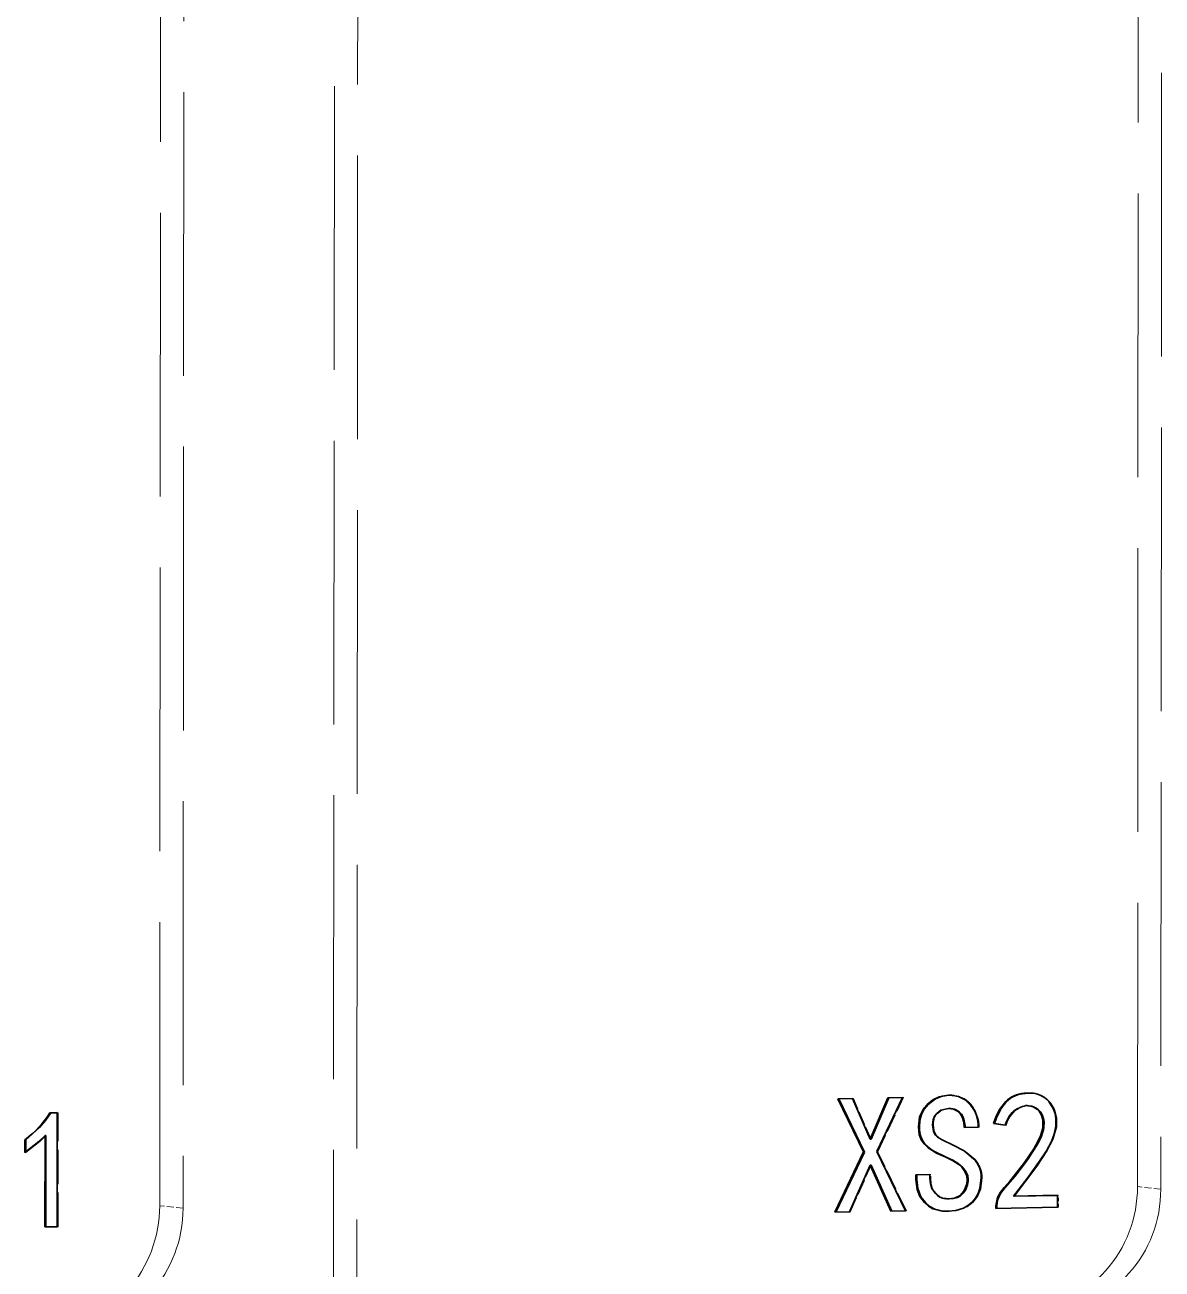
# Model space of a CAD drawing. Header units: millimetres. Extents: x -631 to 3210, y -446 to 2288.
# Drawn here: x 2869.4 to 2917.5, y 1168.2 to 1220.8 of the extents above; entities that cross this region are included whole.
import ezdxf

# ---------------------------------------------------------------- set-up
doc = ezdxf.new("R2010")
doc.units = ezdxf.units.MM
doc.linetypes.add('DASHED', pattern=[15, 12, -3])
doc.layers.get('0').update_dxf_attribs({"lineweight": 18})

msp = doc.modelspace()

# ---------------------------------------------------------------- linework, layer by layer
at = {"color": 7, "linetype": 'DASHED', "lineweight": 13}
for p, q in [((2916.462, 1171.699), (2916.518, 1248.913)), ((2916.462, 1171.699), (2916.518, 1248.913)), ((2917.504, 1248.804), (2917.449, 1171.59)), ((2917.504, 1248.804), (2917.449, 1171.59)), ((2875.113, 1170.89), (2875.169, 1248.104)), ((2875.113, 1170.89), (2875.169, 1248.104)), ((2876.155, 1247.995), (2876.1, 1170.781)), ((2876.155, 1247.995), (2876.1, 1170.781)), ((2882.52, 1248.248), (2882.412, 1098.415)), ((2882.52, 1248.248), (2882.412, 1098.415)), ((2883.399, 1098.306), (2883.506, 1248.139)), ((2883.399, 1098.306), (2883.506, 1248.139))]:
    msp.add_line(p, q, dxfattribs=at)
at = {"color": 7, "lineweight": 13, "ltscale": 0.000993254}
for p, q in [((2911.705, 1175.642), (2911.666, 1175.646)), ((2911.705, 1175.642), (2911.666, 1175.646)), ((2907.607, 1175.17), (2907.568, 1175.175)), ((2907.607, 1175.17), (2907.568, 1175.175)), ((2910.93, 1175.299), (2910.891, 1175.304)), ((2910.93, 1175.299), (2910.891, 1175.304)), ((2912.268, 1174.954), (2912.228, 1174.959)), ((2912.268, 1174.954), (2912.228, 1174.959)), ((2909.07, 1172.513), (2909.03, 1172.518)), ((2909.07, 1172.513), (2909.03, 1172.518)), ((2911.721, 1172.712), (2911.681, 1172.717)), ((2911.721, 1172.712), (2911.681, 1172.717)), ((2907.134, 1171.999), (2907.094, 1172.003)), ((2907.134, 1171.999), (2907.094, 1172.003)), ((2909.302, 1172.013), (2909.262, 1172.017)), ((2909.302, 1172.013), (2909.262, 1172.017)), ((2909.095, 1171.42), (2909.055, 1171.424)), ((2909.095, 1171.42), (2909.055, 1171.424)), ((2910.475, 1170.891), (2910.514, 1170.886)), ((2910.475, 1170.891), (2910.514, 1170.886))]:
    msp.add_line(p, q, dxfattribs=at)
at = {"color": 7, "linetype": 'DASHED', "lineweight": 13, "ltscale": 0.000991737}
for p, q in [((2912.084, 1175.642), (2912.045, 1175.646)), ((2912.084, 1175.642), (2912.045, 1175.646)), ((2912.169, 1175.63), (2912.13, 1175.634)), ((2912.169, 1175.63), (2912.13, 1175.634)), ((2906.568, 1175.467), (2906.529, 1175.471)), ((2906.568, 1175.467), (2906.529, 1175.471)), ((2911.782, 1175.12), (2911.742, 1175.124)), ((2911.782, 1175.12), (2911.742, 1175.124)), ((2908.013, 1174.793), (2907.974, 1174.798)), ((2908.013, 1174.793), (2907.974, 1174.798)), ((2911.266, 1174.885), (2911.226, 1174.89)), ((2911.266, 1174.885), (2911.226, 1174.89)), ((2912.938, 1174.999), (2912.899, 1175.003)), ((2912.938, 1174.999), (2912.899, 1175.003)), ((2913.046, 1174.247), (2913.007, 1174.251)), ((2913.046, 1174.247), (2913.007, 1174.251)), ((2869.451, 1173.142), (2869.412, 1173.146)), ((2869.451, 1173.142), (2869.412, 1173.146)), ((2905.483, 1173.173), (2905.443, 1173.177)), ((2905.483, 1173.173), (2905.443, 1173.177)), ((2909.586, 1172.86), (2909.547, 1172.865)), ((2909.586, 1172.86), (2909.547, 1172.865)), ((2907.728, 1172.207), (2907.688, 1172.211)), ((2907.728, 1172.207), (2907.688, 1172.211)), ((2907.727, 1172.038), (2907.688, 1172.043)), ((2907.727, 1172.038), (2907.688, 1172.043)), ((2909.856, 1172.085), (2909.896, 1172.081)), ((2909.856, 1172.085), (2909.896, 1172.081)), ((2909.508, 1171.035), (2909.468, 1171.039)), ((2909.508, 1171.035), (2909.468, 1171.039)), ((2913.121, 1171.33), (2913.082, 1171.334)), ((2913.121, 1171.33), (2913.082, 1171.334)), ((2903.7, 1170.613), (2903.661, 1170.617)), ((2903.7, 1170.613), (2903.661, 1170.617)), ((2906.655, 1170.676), (2906.694, 1170.671)), ((2906.655, 1170.676), (2906.694, 1170.671)), ((2908.501, 1170.65), (2908.461, 1170.655)), ((2908.501, 1170.65), (2908.461, 1170.655)), ((2910.514, 1170.774), (2910.475, 1170.778)), ((2910.514, 1170.774), (2910.475, 1170.778)), ((2913.121, 1170.825), (2913.081, 1170.829)), ((2913.121, 1170.825), (2913.081, 1170.829)), ((2870.301, 1169.988), (2870.261, 1169.992)), ((2870.301, 1169.988), (2870.261, 1169.992))]:
    msp.add_line(p, q, dxfattribs=at)
at = {"color": 7, "lineweight": 35, "ltscale": 0.00212}
msp.add_line((2912.046, 1175.646), (2912.13, 1175.634), dxfattribs=at)
msp.add_line((2912.046, 1175.646), (2912.13, 1175.634), dxfattribs=at)
at = {"color": 7, "linetype": 'DASHED', "lineweight": 13, "ltscale": 0.000506206}
msp.add_line((2912.084, 1175.642), (2912.064, 1175.644), dxfattribs=at)
msp.add_line((2912.084, 1175.642), (2912.064, 1175.644), dxfattribs=at)
at = {"color": 7, "linetype": 'DASHED', "lineweight": 13, "ltscale": 0.002138}
msp.add_line((2912.169, 1175.63), (2912.084, 1175.642), dxfattribs=at)
msp.add_line((2912.169, 1175.63), (2912.084, 1175.642), dxfattribs=at)
at = {"color": 7, "lineweight": 35, "ltscale": 0.015489}
for p, q in [((2903.793, 1175.418), (2904.412, 1175.43)), ((2903.793, 1175.418), (2904.412, 1175.43)), ((2904.28, 1170.629), (2903.661, 1170.617)), ((2904.28, 1170.629), (2903.661, 1170.617))]:
    msp.add_line(p, q, dxfattribs=at)
at = {"color": 7, "lineweight": 35, "ltscale": 0.062455}
for p, q in [((2904.875, 1173.166), (2903.793, 1175.418)), ((2904.875, 1173.166), (2903.793, 1175.418)), ((2903.832, 1175.413), (2904.915, 1173.162)), ((2903.832, 1175.413), (2904.915, 1173.162))]:
    msp.add_line(p, q, dxfattribs=at)
at = {"color": 7, "lineweight": 35, "ltscale": 0.000991821}
msp.add_line((2903.832, 1175.413), (2903.793, 1175.418), dxfattribs=at)
msp.add_line((2903.832, 1175.413), (2903.793, 1175.418), dxfattribs=at)
at = {"color": 7, "lineweight": 35, "ltscale": 0.014558}
msp.add_line((2904.415, 1175.425), (2903.832, 1175.413), dxfattribs=at)
msp.add_line((2904.415, 1175.425), (2903.832, 1175.413), dxfattribs=at)
at = {"color": 7, "lineweight": 35, "ltscale": 0.046997}
msp.add_line((2904.412, 1175.43), (2905.16, 1173.705), dxfattribs=at)
msp.add_line((2904.412, 1175.43), (2905.16, 1173.705), dxfattribs=at)
at = {"color": 7, "linetype": 'DASHED', "lineweight": 13, "ltscale": 0.000993254}
for p, q in [((2904.452, 1175.425), (2904.412, 1175.43)), ((2904.452, 1175.425), (2904.412, 1175.43)), ((2909.459, 1175.13), (2909.419, 1175.135)), ((2909.459, 1175.13), (2909.419, 1175.135)), ((2870.821, 1174.824), (2870.781, 1174.828)), ((2870.821, 1174.824), (2870.781, 1174.828)), ((2907.832, 1174.313), (2907.793, 1174.317)), ((2907.832, 1174.313), (2907.793, 1174.317)), ((2909.174, 1174.199), (2909.135, 1174.203)), ((2909.174, 1174.199), (2909.135, 1174.203)), ((2910.904, 1174.289), (2910.864, 1174.293)), ((2910.904, 1174.289), (2910.864, 1174.293)), ((2907.961, 1173.867), (2907.922, 1173.871)), ((2907.961, 1173.867), (2907.922, 1173.871)), ((2908.706, 1173.451), (2908.666, 1173.455)), ((2908.706, 1173.451), (2908.666, 1173.455)), ((2912.649, 1173.207), (2912.61, 1173.211)), ((2912.649, 1173.207), (2912.61, 1173.211)), ((2907.959, 1171.397), (2907.92, 1171.402)), ((2907.959, 1171.397), (2907.92, 1171.402)), ((2904.319, 1170.625), (2904.28, 1170.629)), ((2904.319, 1170.625), (2904.28, 1170.629)), ((2906.075, 1170.659), (2906.035, 1170.663)), ((2906.075, 1170.659), (2906.035, 1170.663)), ((2870.817, 1169.998), (2870.778, 1170.002)), ((2870.817, 1169.998), (2870.778, 1170.002))]:
    msp.add_line(p, q, dxfattribs=at)
at = {"color": 7, "linetype": 'DASHED', "lineweight": 13, "ltscale": 0.000932492}
msp.add_line((2904.452, 1175.425), (2904.415, 1175.425), dxfattribs=at)
msp.add_line((2904.452, 1175.425), (2904.415, 1175.425), dxfattribs=at)
at = {"color": 7, "linetype": 'DASHED', "lineweight": 13, "ltscale": 0.046997}
msp.add_line((2905.199, 1173.7), (2904.452, 1175.425), dxfattribs=at)
msp.add_line((2905.199, 1173.7), (2904.452, 1175.425), dxfattribs=at)
at = {"color": 7, "lineweight": 35, "ltscale": 0.047694}
for p, q in [((2905.16, 1173.705), (2905.909, 1175.459)), ((2905.16, 1173.705), (2905.909, 1175.459)), ((2905.949, 1175.455), (2905.199, 1173.7)), ((2905.949, 1175.455), (2905.199, 1173.7))]:
    msp.add_line(p, q, dxfattribs=at)
at = {"color": 7, "lineweight": 35, "ltscale": 0.063447}
msp.add_line((2906.529, 1175.471), (2905.443, 1173.177), dxfattribs=at)
msp.add_line((2906.529, 1175.471), (2905.443, 1173.177), dxfattribs=at)
at = {"color": 7, "linetype": 'DASHED', "lineweight": 13, "ltscale": 0.063447}
msp.add_line((2905.483, 1173.173), (2906.568, 1175.467), dxfattribs=at)
msp.add_line((2905.483, 1173.173), (2906.568, 1175.467), dxfattribs=at)
at = {"color": 7, "lineweight": 35, "ltscale": 0.015491}
for p, q in [((2905.909, 1175.459), (2906.529, 1175.471)), ((2905.909, 1175.459), (2906.529, 1175.471)), ((2906.655, 1170.676), (2906.035, 1170.663)), ((2906.655, 1170.676), (2906.035, 1170.663))]:
    msp.add_line(p, q, dxfattribs=at)
at = {"color": 7, "lineweight": 35, "ltscale": 0.000993254}
for p, q in [((2905.949, 1175.455), (2905.909, 1175.459)), ((2905.949, 1175.455), (2905.909, 1175.459)), ((2870.511, 1174.818), (2870.471, 1174.822)), ((2870.511, 1174.818), (2870.471, 1174.822)), ((2910.413, 1174.363), (2910.374, 1174.368)), ((2910.413, 1174.363), (2910.374, 1174.368)), ((2869.452, 1173.675), (2869.412, 1173.679)), ((2869.452, 1173.675), (2869.412, 1173.679)), ((2870.264, 1173.864), (2870.304, 1173.86)), ((2870.264, 1173.864), (2870.304, 1173.86)), ((2905.199, 1173.7), (2905.16, 1173.705)), ((2905.199, 1173.7), (2905.16, 1173.705)), ((2904.915, 1173.162), (2904.875, 1173.166)), ((2904.915, 1173.162), (2904.875, 1173.166)), ((2905.198, 1172.606), (2905.159, 1172.61)), ((2905.198, 1172.606), (2905.159, 1172.61)), ((2907.134, 1172.195), (2907.094, 1172.199)), ((2907.134, 1172.195), (2907.094, 1172.199)), ((2911.263, 1171.294), (2911.223, 1171.298)), ((2911.263, 1171.294), (2911.223, 1171.298))]:
    msp.add_line(p, q, dxfattribs=at)
at = {"color": 7, "lineweight": 35, "ltscale": 0.014441}
msp.add_line((2906.526, 1175.466), (2905.949, 1175.455), dxfattribs=at)
msp.add_line((2906.526, 1175.466), (2905.949, 1175.455), dxfattribs=at)
at = {"color": 7, "linetype": 'DASHED', "lineweight": 13, "ltscale": 0.001048}
msp.add_line((2906.568, 1175.467), (2906.526, 1175.466), dxfattribs=at)
msp.add_line((2906.568, 1175.467), (2906.526, 1175.466), dxfattribs=at)
at = {"color": 7, "lineweight": 13, "ltscale": 0.000991737}
for p, q in [((2908.504, 1175.561), (2908.465, 1175.565)), ((2908.504, 1175.561), (2908.465, 1175.565)), ((2907.239, 1174.217), (2907.199, 1174.222)), ((2907.239, 1174.217), (2907.199, 1174.222)), ((2912.502, 1174.516), (2912.463, 1174.521)), ((2912.502, 1174.516), (2912.463, 1174.521)), ((2912.405, 1173.839), (2912.366, 1173.844)), ((2912.405, 1173.839), (2912.366, 1173.844)), ((2907.49, 1173.486), (2907.45, 1173.491)), ((2907.49, 1173.486), (2907.45, 1173.491)), ((2908.394, 1172.937), (2908.355, 1172.941)), ((2908.394, 1172.937), (2908.355, 1172.941)), ((2910.87, 1171.658), (2910.831, 1171.662)), ((2910.87, 1171.658), (2910.831, 1171.662)), ((2908.501, 1171.184), (2908.462, 1171.188)), ((2908.501, 1171.184), (2908.462, 1171.188))]:
    msp.add_line(p, q, dxfattribs=at)
at = {"color": 7, "linetype": 'DASHED', "lineweight": 13, "ltscale": 0.001345}
msp.add_line((2908.703, 1175.552), (2908.65, 1175.558), dxfattribs=at)
at = {"color": 7, "lineweight": 35, "ltscale": 0.000963936}
msp.add_line((2908.688, 1175.554), (2908.65, 1175.558), dxfattribs=at)
at = {"color": 7, "linetype": 'DASHED', "lineweight": 13, "ltscale": 0.000380737}
msp.add_line((2908.703, 1175.552), (2908.688, 1175.554), dxfattribs=at)
at = {"color": 7, "linetype": 'DASHED', "lineweight": 13, "ltscale": 0.000288484}
msp.add_line((2908.703, 1175.552), (2908.692, 1175.553), dxfattribs=at)
msp.add_line((2908.703, 1175.552), (2908.692, 1175.553), dxfattribs=at)
at = {"color": 7, "lineweight": 35, "ltscale": 0.001041}
msp.add_line((2911.886, 1175.115), (2911.844, 1175.12), dxfattribs=at)
msp.add_line((2911.886, 1175.115), (2911.844, 1175.12), dxfattribs=at)
at = {"color": 7, "linetype": 'DASHED', "lineweight": 13, "ltscale": 0.000991821}
for p, q in [((2912.582, 1175.444), (2912.543, 1175.448)), ((2912.582, 1175.444), (2912.543, 1175.448)), ((2909.768, 1174.211), (2909.729, 1174.215)), ((2909.768, 1174.211), (2909.729, 1174.215))]:
    msp.add_line(p, q, dxfattribs=at)
at = {"color": 7, "lineweight": 35, "ltscale": 0.007745}
msp.add_line((2870.471, 1174.822), (2870.781, 1174.828), dxfattribs=at)
msp.add_line((2870.471, 1174.822), (2870.781, 1174.828), dxfattribs=at)
at = {"color": 7, "lineweight": 35, "ltscale": 0.006758}
msp.add_line((2870.781, 1174.823), (2870.511, 1174.818), dxfattribs=at)
msp.add_line((2870.781, 1174.823), (2870.511, 1174.818), dxfattribs=at)
at = {"color": 7, "lineweight": 35, "ltscale": 0.120652}
msp.add_line((2870.781, 1174.828), (2870.778, 1170.002), dxfattribs=at)
msp.add_line((2870.781, 1174.828), (2870.778, 1170.002), dxfattribs=at)
at = {"color": 7, "linetype": 'DASHED', "lineweight": 13, "ltscale": 0.000987428}
msp.add_line((2870.821, 1174.824), (2870.781, 1174.823), dxfattribs=at)
msp.add_line((2870.821, 1174.824), (2870.781, 1174.823), dxfattribs=at)
at = {"color": 7, "linetype": 'DASHED', "lineweight": 13, "ltscale": 0.120652}
msp.add_line((2870.817, 1169.998), (2870.821, 1174.824), dxfattribs=at)
msp.add_line((2870.817, 1169.998), (2870.821, 1174.824), dxfattribs=at)
at = {"color": 7, "lineweight": 35, "ltscale": 0.001015}
msp.add_line((2908.597, 1174.995), (2908.556, 1175), dxfattribs=at)
msp.add_line((2908.597, 1174.995), (2908.556, 1175), dxfattribs=at)
at = {"color": 7, "lineweight": 35, "ltscale": 0.000991737}
for p, q in [((2909.02, 1174.757), (2908.98, 1174.761)), ((2909.02, 1174.757), (2908.98, 1174.761)), ((2907.494, 1171.024), (2907.455, 1171.028)), ((2907.494, 1171.024), (2907.455, 1171.028))]:
    msp.add_line(p, q, dxfattribs=at)
at = {"color": 7, "lineweight": 35, "ltscale": 0.014845}
for p, q in [((2909.729, 1174.215), (2909.135, 1174.203)), ((2909.729, 1174.215), (2909.135, 1174.203)), ((2907.094, 1172.199), (2907.688, 1172.211)), ((2907.094, 1172.199), (2907.688, 1172.211))]:
    msp.add_line(p, q, dxfattribs=at)
at = {"color": 7, "linetype": 'DASHED', "lineweight": 13, "ltscale": 0.014844}
msp.add_line((2909.174, 1174.199), (2909.768, 1174.211), dxfattribs=at)
msp.add_line((2909.174, 1174.199), (2909.768, 1174.211), dxfattribs=at)
at = {"color": 7, "lineweight": 35, "ltscale": 0.0124}
msp.add_line((2910.864, 1174.293), (2910.374, 1174.368), dxfattribs=at)
msp.add_line((2910.864, 1174.293), (2910.374, 1174.368), dxfattribs=at)
at = {"color": 7, "lineweight": 35, "ltscale": 0.011414}
msp.add_line((2910.413, 1174.363), (2910.865, 1174.295), dxfattribs=at)
msp.add_line((2910.413, 1174.363), (2910.865, 1174.295), dxfattribs=at)
at = {"color": 7, "linetype": 'DASHED', "lineweight": 13, "ltscale": 0.000986207}
msp.add_line((2910.865, 1174.295), (2910.904, 1174.289), dxfattribs=at)
msp.add_line((2910.865, 1174.295), (2910.904, 1174.289), dxfattribs=at)
at = {"color": 7, "lineweight": 35, "ltscale": 0.013328}
msp.add_line((2869.412, 1173.146), (2869.412, 1173.679), dxfattribs=at)
msp.add_line((2869.412, 1173.146), (2869.412, 1173.679), dxfattribs=at)
at = {"color": 7, "lineweight": 35, "ltscale": 0.01256}
msp.add_line((2869.452, 1173.675), (2869.451, 1173.172), dxfattribs=at)
msp.add_line((2869.452, 1173.675), (2869.451, 1173.172), dxfattribs=at)
at = {"color": 7, "lineweight": 35, "ltscale": 0.096802}
for p, q in [((2870.261, 1169.992), (2870.264, 1173.864)), ((2870.261, 1169.992), (2870.264, 1173.864)), ((2870.304, 1173.86), (2870.301, 1169.988)), ((2870.304, 1173.86), (2870.301, 1169.988))]:
    msp.add_line(p, q, dxfattribs=at)
at = {"color": 7, "linetype": 'DASHED', "lineweight": 13, "ltscale": 0.000767519}
msp.add_line((2869.451, 1173.172), (2869.451, 1173.142), dxfattribs=at)
msp.add_line((2869.451, 1173.172), (2869.451, 1173.142), dxfattribs=at)
at = {"color": 7, "lineweight": 35, "ltscale": 0.070593}
msp.add_line((2903.661, 1170.617), (2904.875, 1173.166), dxfattribs=at)
msp.add_line((2903.661, 1170.617), (2904.875, 1173.166), dxfattribs=at)
at = {"color": 7, "lineweight": 35, "ltscale": 0.070594}
msp.add_line((2904.915, 1173.162), (2903.7, 1170.613), dxfattribs=at)
msp.add_line((2904.915, 1173.162), (2903.7, 1170.613), dxfattribs=at)
at = {"color": 7, "lineweight": 35, "ltscale": 0.069485}
msp.add_line((2905.443, 1173.177), (2906.655, 1170.676), dxfattribs=at)
msp.add_line((2905.443, 1173.177), (2906.655, 1170.676), dxfattribs=at)
at = {"color": 7, "linetype": 'DASHED', "lineweight": 13, "ltscale": 0.069485}
msp.add_line((2906.694, 1170.671), (2905.483, 1173.173), dxfattribs=at)
msp.add_line((2906.694, 1170.671), (2905.483, 1173.173), dxfattribs=at)
at = {"color": 7, "lineweight": 35, "ltscale": 0.054187}
msp.add_line((2905.159, 1172.61), (2904.28, 1170.629), dxfattribs=at)
msp.add_line((2905.159, 1172.61), (2904.28, 1170.629), dxfattribs=at)
at = {"color": 7, "linetype": 'DASHED', "lineweight": 13, "ltscale": 0.054187}
msp.add_line((2904.319, 1170.625), (2905.198, 1172.606), dxfattribs=at)
msp.add_line((2904.319, 1170.625), (2905.198, 1172.606), dxfattribs=at)
at = {"color": 7, "lineweight": 35, "ltscale": 0.053375}
for p, q in [((2906.035, 1170.663), (2905.159, 1172.61)), ((2906.035, 1170.663), (2905.159, 1172.61)), ((2905.198, 1172.606), (2906.075, 1170.659)), ((2905.198, 1172.606), (2906.075, 1170.659))]:
    msp.add_line(p, q, dxfattribs=at)
at = {"color": 7, "lineweight": 35, "ltscale": 0.00491}
for p, q in [((2907.094, 1172.003), (2907.094, 1172.199)), ((2907.094, 1172.003), (2907.094, 1172.199)), ((2907.134, 1172.195), (2907.134, 1171.999)), ((2907.134, 1172.195), (2907.134, 1171.999))]:
    msp.add_line(p, q, dxfattribs=at)
at = {"color": 7, "lineweight": 35, "ltscale": 0.013858}
msp.add_line((2907.688, 1172.206), (2907.134, 1172.195), dxfattribs=at)
msp.add_line((2907.688, 1172.206), (2907.134, 1172.195), dxfattribs=at)
at = {"color": 7, "lineweight": 35, "ltscale": 0.004209}
msp.add_line((2907.688, 1172.211), (2907.688, 1172.043), dxfattribs=at)
msp.add_line((2907.688, 1172.211), (2907.688, 1172.043), dxfattribs=at)
at = {"color": 7, "linetype": 'DASHED', "lineweight": 13, "ltscale": 0.000985917}
msp.add_line((2907.728, 1172.207), (2907.688, 1172.206), dxfattribs=at)
msp.add_line((2907.728, 1172.207), (2907.688, 1172.206), dxfattribs=at)
at = {"color": 7, "linetype": 'DASHED', "lineweight": 13, "ltscale": 0.004209}
msp.add_line((2907.727, 1172.038), (2907.728, 1172.207), dxfattribs=at)
msp.add_line((2907.727, 1172.038), (2907.728, 1172.207), dxfattribs=at)
at = {"color": 7, "linetype": 'DASHED', "lineweight": 13, "ltscale": 0.024812}
for p, q in [((2917.449, 1171.59), (2916.462, 1171.699)), ((2917.449, 1171.59), (2916.462, 1171.699)), ((2876.1, 1170.781), (2875.113, 1170.89)), ((2876.1, 1170.781), (2875.113, 1170.89))]:
    msp.add_line(p, q, dxfattribs=at)
at = {"color": 7, "lineweight": 35, "ltscale": 0.000927284}
msp.add_line((2908.377, 1171.189), (2908.34, 1171.193), dxfattribs=at)
msp.add_line((2908.377, 1171.189), (2908.34, 1171.193), dxfattribs=at)
at = {"color": 7, "lineweight": 35, "ltscale": 0.046469}
msp.add_line((2911.223, 1171.298), (2913.082, 1171.334), dxfattribs=at)
msp.add_line((2911.223, 1171.298), (2913.082, 1171.334), dxfattribs=at)
at = {"color": 7, "lineweight": 35, "ltscale": 0.045481}
msp.add_line((2913.082, 1171.329), (2911.263, 1171.294), dxfattribs=at)
msp.add_line((2913.082, 1171.329), (2911.263, 1171.294), dxfattribs=at)
at = {"color": 7, "lineweight": 35, "ltscale": 0.012626}
msp.add_line((2913.082, 1171.334), (2913.081, 1170.829), dxfattribs=at)
msp.add_line((2913.082, 1171.334), (2913.081, 1170.829), dxfattribs=at)
at = {"color": 7, "linetype": 'DASHED', "lineweight": 13, "ltscale": 0.000985902}
msp.add_line((2913.121, 1171.33), (2913.082, 1171.329), dxfattribs=at)
msp.add_line((2913.121, 1171.33), (2913.082, 1171.329), dxfattribs=at)
at = {"color": 7, "linetype": 'DASHED', "lineweight": 13, "ltscale": 0.012626}
msp.add_line((2913.121, 1170.825), (2913.121, 1171.33), dxfattribs=at)
msp.add_line((2913.121, 1170.825), (2913.121, 1171.33), dxfattribs=at)
at = {"color": 7, "linetype": 'DASHED', "lineweight": 13, "ltscale": 0.015491}
msp.add_line((2903.7, 1170.613), (2904.319, 1170.625), dxfattribs=at)
msp.add_line((2903.7, 1170.613), (2904.319, 1170.625), dxfattribs=at)
at = {"color": 7, "linetype": 'DASHED', "lineweight": 13, "ltscale": 0.015489}
msp.add_line((2906.075, 1170.659), (2906.694, 1170.671), dxfattribs=at)
msp.add_line((2906.075, 1170.659), (2906.694, 1170.671), dxfattribs=at)
at = {"color": 7, "linetype": 'DASHED', "lineweight": 13, "ltscale": 0.000660203}
msp.add_line((2908.23, 1170.662), (2908.204, 1170.664), dxfattribs=at)
msp.add_line((2908.23, 1170.662), (2908.204, 1170.664), dxfattribs=at)
at = {"color": 7, "lineweight": 35, "ltscale": 0.002806}
for p, q in [((2910.475, 1170.778), (2910.475, 1170.891)), ((2910.475, 1170.778), (2910.475, 1170.891)), ((2910.514, 1170.886), (2910.514, 1170.774)), ((2910.514, 1170.886), (2910.514, 1170.774))]:
    msp.add_line(p, q, dxfattribs=at)
at = {"color": 7, "lineweight": 35, "ltscale": 0.065184}
msp.add_line((2913.081, 1170.829), (2910.475, 1170.778), dxfattribs=at)
msp.add_line((2913.081, 1170.829), (2910.475, 1170.778), dxfattribs=at)
at = {"color": 7, "linetype": 'DASHED', "lineweight": 13, "ltscale": 0.065184}
msp.add_line((2910.514, 1170.774), (2913.121, 1170.825), dxfattribs=at)
msp.add_line((2910.514, 1170.774), (2913.121, 1170.825), dxfattribs=at)
at = {"color": 7, "lineweight": 35, "ltscale": 0.012907}
msp.add_line((2870.778, 1170.002), (2870.261, 1169.992), dxfattribs=at)
msp.add_line((2870.778, 1170.002), (2870.261, 1169.992), dxfattribs=at)
at = {"color": 7, "linetype": 'DASHED', "lineweight": 13, "ltscale": 0.012908}
msp.add_line((2870.301, 1169.988), (2870.817, 1169.998), dxfattribs=at)
msp.add_line((2870.301, 1169.988), (2870.817, 1169.998), dxfattribs=at)
at = {"color": 7, "lineweight": 35}
for points in [[(2907.199, 1174.222), (2907.25, 1174.644), (2907.43, 1175.021), (2907.568, 1175.175)], [(2907.199, 1174.222), (2907.25, 1174.644), (2907.43, 1175.021), (2907.568, 1175.175)], [(2907.607, 1175.17), (2907.438, 1174.972), (2907.323, 1174.745), (2907.258, 1174.49), (2907.239, 1174.217)], [(2907.607, 1175.17), (2907.438, 1174.972), (2907.323, 1174.745), (2907.258, 1174.49), (2907.239, 1174.217)], [(2907.568, 1175.175), (2907.808, 1175.365), (2908.077, 1175.497), (2908.465, 1175.565)], [(2907.568, 1175.175), (2907.808, 1175.365), (2908.077, 1175.497), (2908.465, 1175.565)], [(2908.504, 1175.561), (2908.201, 1175.519), (2907.925, 1175.407), (2907.607, 1175.17)], [(2908.504, 1175.561), (2908.201, 1175.519), (2907.925, 1175.407), (2907.607, 1175.17)], [(2908.649, 1175.558), (2908.89, 1175.511), (2909.182, 1175.368), (2909.419, 1175.135)], [(2908.649, 1175.558), (2908.89, 1175.511), (2909.182, 1175.368), (2909.419, 1175.135)], [(2910.374, 1174.368), (2910.485, 1174.676), (2910.63, 1174.967), (2910.891, 1175.304)], [(2910.374, 1174.368), (2910.485, 1174.676), (2910.63, 1174.967), (2910.891, 1175.304)], [(2910.93, 1175.299), (2910.69, 1174.995), (2910.5, 1174.612), (2910.413, 1174.363)], [(2910.93, 1175.299), (2910.69, 1174.995), (2910.5, 1174.612), (2910.413, 1174.363)], [(2912.543, 1175.448), (2912.711, 1175.296), (2912.899, 1175.003)], [(2912.543, 1175.448), (2912.711, 1175.296), (2912.899, 1175.003)], [(2870.511, 1174.818), (2870.285, 1174.494), (2870.031, 1174.197), (2869.452, 1173.675)], [(2870.511, 1174.818), (2870.285, 1174.494), (2870.031, 1174.197), (2869.452, 1173.675)], [(2907.974, 1174.798), (2907.876, 1174.677), (2907.817, 1174.53), (2907.793, 1174.317)], [(2907.974, 1174.798), (2907.876, 1174.677), (2907.817, 1174.53), (2907.793, 1174.317)], [(2908.464, 1175.004), (2908.152, 1174.929), (2907.974, 1174.798)], [(2908.464, 1175.004), (2908.152, 1174.929), (2907.974, 1174.798)], [(2912.463, 1174.521), (2912.407, 1174.72), (2912.3, 1174.891), (2912.228, 1174.959)], [(2912.463, 1174.521), (2912.407, 1174.72), (2912.3, 1174.891), (2912.228, 1174.959)], [(2912.268, 1174.954), (2912.373, 1174.846), (2912.448, 1174.713), (2912.502, 1174.516)], [(2912.268, 1174.954), (2912.373, 1174.846), (2912.448, 1174.713), (2912.502, 1174.516)], [(2912.899, 1175.003), (2912.977, 1174.789), (2913.012, 1174.56), (2913.007, 1174.251)], [(2912.899, 1175.003), (2912.977, 1174.789), (2913.012, 1174.56), (2913.007, 1174.251)], [(2907.45, 1173.491), (2907.32, 1173.683), (2907.237, 1173.904), (2907.199, 1174.222)], [(2907.45, 1173.491), (2907.32, 1173.683), (2907.237, 1173.904), (2907.199, 1174.222)], [(2907.793, 1174.317), (2907.83, 1174.032), (2907.922, 1173.871)], [(2907.793, 1174.317), (2907.83, 1174.032), (2907.922, 1173.871)], [(2912.366, 1173.844), (2912.457, 1174.176), (2912.463, 1174.521)], [(2912.366, 1173.844), (2912.457, 1174.176), (2912.463, 1174.521)], [(2913.007, 1174.251), (2912.939, 1173.92), (2912.82, 1173.605), (2912.61, 1173.211)], [(2913.007, 1174.251), (2912.939, 1173.92), (2912.82, 1173.605), (2912.61, 1173.211)], [(2870.264, 1173.864), (2869.998, 1173.6), (2869.412, 1173.146)], [(2870.264, 1173.864), (2869.998, 1173.6), (2869.412, 1173.146)], [(2907.922, 1173.871), (2908.008, 1173.795), (2908.203, 1173.672), (2908.666, 1173.455)], [(2907.922, 1173.871), (2908.008, 1173.795), (2908.203, 1173.672), (2908.666, 1173.455)], [(2911.681, 1172.717), (2912.074, 1173.294), (2912.254, 1173.602), (2912.366, 1173.844)], [(2911.681, 1172.717), (2912.074, 1173.294), (2912.254, 1173.602), (2912.366, 1173.844)], [(2912.405, 1173.839), (2912.261, 1173.538), (2911.833, 1172.87), (2911.721, 1172.712)], [(2912.405, 1173.839), (2912.261, 1173.538), (2911.833, 1172.87), (2911.721, 1172.712)], [(2908.355, 1172.941), (2907.97, 1173.118), (2907.608, 1173.342), (2907.45, 1173.491)], [(2908.355, 1172.941), (2907.97, 1173.118), (2907.608, 1173.342), (2907.45, 1173.491)], [(2907.49, 1173.486), (2907.673, 1173.318), (2907.82, 1173.219), (2908.394, 1172.937)], [(2907.49, 1173.486), (2907.673, 1173.318), (2907.82, 1173.219), (2908.394, 1172.937)], [(2908.666, 1173.455), (2909.134, 1173.207), (2909.547, 1172.865)], [(2908.666, 1173.455), (2909.134, 1173.207), (2909.547, 1172.865)], [(2912.61, 1173.211), (2912.353, 1172.819), (2911.798, 1172.047), (2911.223, 1171.298)], [(2912.61, 1173.211), (2912.353, 1172.819), (2911.798, 1172.047), (2911.223, 1171.298)], [(2909.03, 1172.518), (2908.911, 1172.628), (2908.643, 1172.804), (2908.355, 1172.941)], [(2909.03, 1172.518), (2908.911, 1172.628), (2908.643, 1172.804), (2908.355, 1172.941)], [(2908.394, 1172.937), (2908.65, 1172.816), (2908.88, 1172.677), (2909.07, 1172.513)], [(2908.394, 1172.937), (2908.65, 1172.816), (2908.88, 1172.677), (2909.07, 1172.513)], [(2909.262, 1172.017), (2909.236, 1172.187), (2909.166, 1172.342), (2909.03, 1172.518)], [(2909.262, 1172.017), (2909.236, 1172.187), (2909.166, 1172.342), (2909.03, 1172.518)], [(2909.07, 1172.513), (2909.201, 1172.343), (2909.282, 1172.16), (2909.302, 1172.013)], [(2909.07, 1172.513), (2909.201, 1172.343), (2909.282, 1172.16), (2909.302, 1172.013)], [(2910.831, 1171.662), (2911.07, 1171.929), (2911.681, 1172.717)], [(2910.831, 1171.662), (2911.07, 1171.929), (2911.681, 1172.717)], [(2911.721, 1172.712), (2911.277, 1172.126), (2910.87, 1171.658)], [(2911.721, 1172.712), (2911.277, 1172.126), (2910.87, 1171.658)], [(2907.455, 1171.028), (2907.263, 1171.275), (2907.144, 1171.572), (2907.094, 1172.003)], [(2907.455, 1171.028), (2907.263, 1171.275), (2907.144, 1171.572), (2907.094, 1172.003)], [(2907.134, 1171.999), (2907.173, 1171.613), (2907.305, 1171.265), (2907.494, 1171.024)], [(2907.134, 1171.999), (2907.173, 1171.613), (2907.305, 1171.265), (2907.494, 1171.024)], [(2907.688, 1172.043), (2907.705, 1171.829), (2907.763, 1171.626), (2907.92, 1171.402)], [(2907.688, 1172.043), (2907.705, 1171.829), (2907.763, 1171.626), (2907.92, 1171.402)], [(2909.856, 1172.085), (2909.802, 1171.626), (2909.725, 1171.409), (2909.613, 1171.211), (2909.468, 1171.039)], [(2909.856, 1172.085), (2909.802, 1171.626), (2909.725, 1171.409), (2909.613, 1171.211), (2909.468, 1171.039)], [(2908.462, 1171.188), (2908.72, 1171.217), (2908.959, 1171.327), (2909.055, 1171.424)], [(2908.462, 1171.188), (2908.72, 1171.217), (2908.959, 1171.327), (2909.055, 1171.424)], [(2909.095, 1171.42), (2908.984, 1171.311), (2908.846, 1171.239), (2908.68, 1171.198), (2908.501, 1171.184)], [(2909.095, 1171.42), (2908.984, 1171.311), (2908.846, 1171.239), (2908.68, 1171.198), (2908.501, 1171.184)], [(2910.475, 1170.891), (2910.543, 1171.234), (2910.667, 1171.463), (2910.831, 1171.662)], [(2910.475, 1170.891), (2910.543, 1171.234), (2910.667, 1171.463), (2910.831, 1171.662)], [(2910.87, 1171.658), (2910.672, 1171.407), (2910.547, 1171.128), (2910.514, 1170.886)], [(2910.87, 1171.658), (2910.672, 1171.407), (2910.547, 1171.128), (2910.514, 1170.886)], [(2908.204, 1170.664), (2907.813, 1170.761), (2907.62, 1170.872), (2907.455, 1171.028)], [(2908.204, 1170.664), (2907.813, 1170.761), (2907.62, 1170.872), (2907.455, 1171.028)], [(2907.494, 1171.024), (2907.675, 1170.856), (2907.891, 1170.741), (2908.23, 1170.662)], [(2907.494, 1171.024), (2907.675, 1170.856), (2907.891, 1170.741), (2908.23, 1170.662)], [(2909.468, 1171.039), (2909.294, 1170.895), (2909.1, 1170.785), (2908.786, 1170.687), (2908.461, 1170.655)], [(2909.468, 1171.039), (2909.294, 1170.895), (2909.1, 1170.785), (2908.786, 1170.687), (2908.461, 1170.655)]]:
    msp.add_lwpolyline(points, dxfattribs=at)
at = {"color": 7, "linetype": 'DASHED', "lineweight": 13}
for points in [[(2912.938, 1174.999), (2912.801, 1175.229), (2912.582, 1175.444)], [(2912.938, 1174.999), (2912.801, 1175.229), (2912.582, 1175.444)], [(2908.013, 1174.793), (2908.128, 1174.889), (2908.27, 1174.958), (2908.504, 1175)], [(2908.013, 1174.793), (2908.128, 1174.889), (2908.27, 1174.958), (2908.504, 1175)], [(2913.046, 1174.247), (2913.047, 1174.603), (2912.967, 1174.935), (2912.938, 1174.999)], [(2913.046, 1174.247), (2913.047, 1174.603), (2912.967, 1174.935), (2912.938, 1174.999)], [(2907.961, 1173.867), (2907.858, 1174.068), (2907.832, 1174.313)], [(2907.961, 1173.867), (2907.858, 1174.068), (2907.832, 1174.313)], [(2912.649, 1173.207), (2912.9, 1173.695), (2913.037, 1174.17), (2913.046, 1174.247)], [(2912.649, 1173.207), (2912.9, 1173.695), (2913.037, 1174.17), (2913.046, 1174.247)], [(2869.451, 1173.142), (2870.047, 1173.605), (2870.304, 1173.86)], [(2869.451, 1173.142), (2870.047, 1173.605), (2870.304, 1173.86)], [(2908.706, 1173.451), (2908.256, 1173.66), (2908.08, 1173.767), (2907.961, 1173.867)], [(2908.706, 1173.451), (2908.256, 1173.66), (2908.08, 1173.767), (2907.961, 1173.867)], [(2909.586, 1172.86), (2909.192, 1173.19), (2908.706, 1173.451)], [(2909.586, 1172.86), (2909.192, 1173.19), (2908.706, 1173.451)], [(2911.263, 1171.294), (2912.215, 1172.561), (2912.649, 1173.207)], [(2911.263, 1171.294), (2912.215, 1172.561), (2912.649, 1173.207)], [(2907.959, 1171.397), (2907.857, 1171.517), (2907.786, 1171.663), (2907.741, 1171.843), (2907.727, 1172.038)], [(2907.959, 1171.397), (2907.857, 1171.517), (2907.786, 1171.663), (2907.741, 1171.843), (2907.727, 1172.038)], [(2909.508, 1171.035), (2909.706, 1171.291), (2909.833, 1171.593), (2909.896, 1172.081)], [(2909.508, 1171.035), (2909.706, 1171.291), (2909.833, 1171.593), (2909.896, 1172.081)], [(2908.501, 1170.65), (2908.901, 1170.7), (2909.258, 1170.842), (2909.508, 1171.035)], [(2908.501, 1170.65), (2908.901, 1170.7), (2909.258, 1170.842), (2909.508, 1171.035)]]:
    msp.add_lwpolyline(points, dxfattribs=at)
at = {"color": 7, "lineweight": 35}
for centre, radius, start, end in [((2911.74, 1174.427), 1.22, 93.4523, 134.0786), ((2911.74, 1174.427), 1.22, 93.4523, 134.0786), ((2911.778, 1174.424), 1.219, 93.4264, 134.0997), ((2911.778, 1174.424), 1.219, 93.4264, 134.0997), ((2911.858, 1173.661), 1.994, 84.6124, 95.5377), ((2911.858, 1173.661), 1.994, 84.6124, 95.5377), ((2911.9, 1173.617), 2.034, 85.3591, 95.4764), ((2911.9, 1173.617), 2.034, 85.3591, 95.4764), ((2911.915, 1174.616), 1.041, 52.9834, 78.1184), ((2911.915, 1174.616), 1.041, 52.9834, 78.1184), ((2908.499, 1174.024), 1.541, 84.3953, 91.2641), ((2908.499, 1174.024), 1.541, 84.3953, 91.2641), ((2908.538, 1174.016), 1.545, 84.2954, 91.2518), ((2908.538, 1174.016), 1.545, 84.2954, 91.2518), ((2908.227, 1174.221), 1.502, 359.7559, 37.4495), ((2908.227, 1174.221), 1.502, 359.7559, 37.4495), ((2911.982, 1173.919), 1.229, 101.2644, 127.9355), ((2911.982, 1173.919), 1.229, 101.2644, 127.9355), ((2911.76, 1174.335), 0.789, 83.8559, 91.2528), ((2911.76, 1174.335), 0.789, 83.8559, 91.2528), ((2911.757, 1174.379), 0.747, 50.9389, 83.3212), ((2911.757, 1174.379), 0.747, 50.9389, 83.3212), ((2911.797, 1174.375), 0.746, 50.9127, 83.176), ((2911.797, 1174.375), 0.746, 50.9127, 83.176), ((2866.792, 1177.176), 4.369, 306.8456, 327.3897), ((2866.792, 1177.176), 4.369, 306.8456, 327.3897), ((2908.479, 1174.287), 0.717, 83.7723, 91.1396), ((2908.479, 1174.287), 0.717, 83.7723, 91.1396), ((2908.495, 1174.395), 0.608, 37.0407, 84.2015), ((2908.495, 1174.395), 0.608, 37.0407, 84.2015), ((2908.535, 1174.391), 0.607, 37.0158, 84.1484), ((2908.535, 1174.391), 0.607, 37.0158, 84.1484), ((2908.073, 1174.211), 1.062, 359.5821, 31.2359), ((2908.073, 1174.211), 1.062, 359.5821, 31.2359), ((2908.115, 1174.207), 1.06, 359.5482, 31.2682), ((2908.115, 1174.207), 1.06, 359.5482, 31.2682), ((2912.157, 1173.92), 1.345, 133.8556, 163.9091), ((2912.157, 1173.92), 1.345, 133.8556, 163.9091), ((2908.721, 1172.086), 1.135, 359.9561, 43.3321), ((2908.721, 1172.086), 1.135, 359.9561, 43.3321), ((2908.292, 1172.024), 0.971, 321.8159, 359.5741), ((2908.292, 1172.024), 0.971, 321.8159, 359.5741), ((2908.334, 1172.02), 0.969, 321.749, 359.5949), ((2908.334, 1172.02), 0.969, 321.749, 359.5949), ((2908.398, 1171.836), 0.646, 222.2664, 264.8528), ((2908.398, 1171.836), 0.646, 222.2664, 264.8528), ((2908.441, 1172.163), 0.975, 264.0774, 271.2293), ((2908.441, 1172.163), 0.975, 264.0774, 271.2293), ((2908.479, 1172.143), 0.959, 263.911, 271.3434), ((2908.479, 1172.143), 0.959, 263.911, 271.3434), ((2908.411, 1172.819), 2.165, 264.5092, 271.3214), ((2908.411, 1172.819), 2.165, 264.5092, 271.3214)]:
    msp.add_arc(centre, radius, start, end, dxfattribs=at)
at = {"color": 7, "linetype": 'DASHED', "lineweight": 13}
for centre, radius, start, end in [((2911.966, 1174.636), 1.015, 52.689, 78.4757), ((2911.966, 1174.636), 1.015, 52.689, 78.4757), ((2908.268, 1174.217), 1.5, 359.7382, 37.4753), ((2908.268, 1174.217), 1.5, 359.7382, 37.4753), ((2912.031, 1173.896), 1.25, 101.4816, 127.7115), ((2912.031, 1173.896), 1.25, 101.4816, 127.7115), ((2911.799, 1174.32), 0.799, 83.7936, 91.234), ((2911.799, 1174.32), 0.799, 83.7936, 91.234), ((2908.519, 1174.282), 0.717, 83.7635, 91.1978), ((2908.519, 1174.282), 0.717, 83.7635, 91.1978), ((2912.187, 1173.922), 1.333, 133.7209, 164.0411), ((2912.187, 1173.922), 1.333, 133.7209, 164.0411), ((2908.761, 1172.082), 1.134, 359.9488, 43.3424), ((2908.761, 1172.082), 1.134, 359.9488, 43.3424), ((2908.436, 1171.83), 0.643, 222.1921, 264.7208), ((2908.436, 1171.83), 0.643, 222.1921, 264.7208), ((2908.45, 1172.744), 2.095, 263.9786, 271.3898), ((2908.45, 1172.744), 2.095, 263.9786, 271.3898)]:
    msp.add_arc(centre, radius, start, end, dxfattribs=at)
for centre, major_axis, ratio, start_param, end_param in [((2899.292, 1160.364), (-9.903, -15.018), 0.235118, 3.056802, 3.261291), ((2899.292, 1160.364), (-9.903, -15.018), 0.235118, 3.056802, 3.261291), ((2917.544, 1166.065), (9.567, -8.693), 0.192081, 3.121009, 3.314129), ((2917.544, 1166.065), (9.567, -8.693), 0.192081, 3.121009, 3.314129), ((2911.868, 1171.609), (-0.55, -4.97), 0.917827, 0.11917, 1.689967), ((2911.868, 1171.609), (-0.55, -4.97), 0.917827, 0.11917, 1.689967), ((2912.854, 1171.5), (-0.55, -4.97), 0.917827, 0.11917, 1.689967), ((2912.854, 1171.5), (-0.55, -4.97), 0.917827, 0.11917, 1.689967), ((2870.519, 1170.801), (-0.55, -4.97), 0.917827, 0.11917, 1.689967), ((2870.519, 1170.801), (-0.55, -4.97), 0.917827, 0.11917, 1.689967), ((2871.506, 1170.692), (-0.55, -4.97), 0.917827, 0.11917, 1.689967), ((2871.506, 1170.692), (-0.55, -4.97), 0.917827, 0.11917, 1.689967)]:
    msp.add_ellipse(centre, major_axis=major_axis, ratio=ratio, start_param=start_param, end_param=end_param, dxfattribs=at)
at = {"color": 7, "lineweight": 35}
for centre, major_axis, ratio, start_param, end_param in [((2913.309, 1177.514), (5.896, 3.929), 0.368195, 2.900684, 3.189593), ((2913.309, 1177.514), (5.896, 3.929), 0.368195, 2.900684, 3.189593), ((2901.402, 1170.871), (11.055, 3.83), 0.288356, 6.044368, 6.226797), ((2901.402, 1170.871), (11.055, 3.83), 0.288356, 6.044368, 6.226797)]:
    msp.add_ellipse(centre, major_axis=major_axis, ratio=ratio, start_param=start_param, end_param=end_param, dxfattribs=at)

doc.saveas('drawing.dxf')
